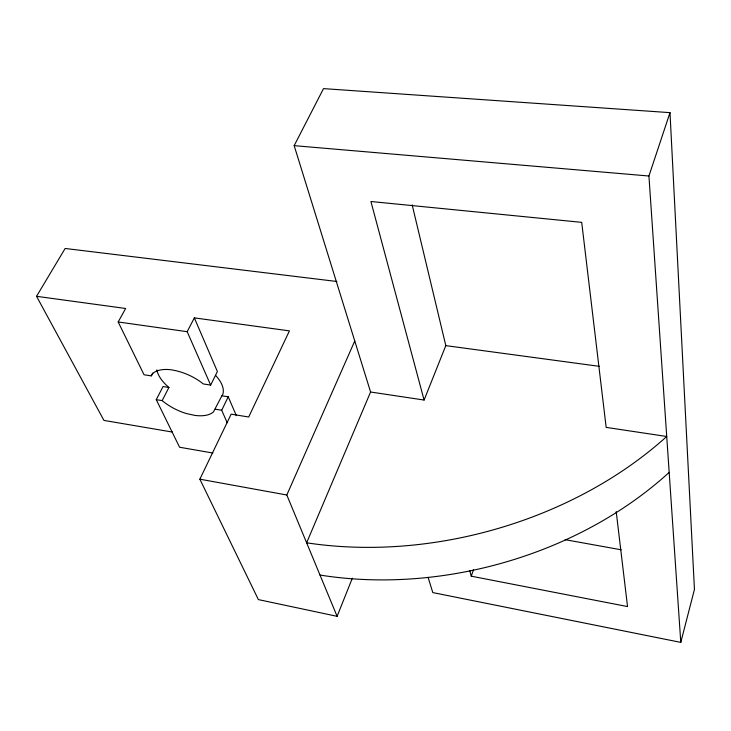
<?xml version="1.0" encoding="UTF-8"?>
<svg xmlns="http://www.w3.org/2000/svg" width="731" height="731" viewBox="0 0 731 731"><rect width="100%" height="100%" fill="white"/><g stroke="black" fill="none" stroke-linecap="round" stroke-linejoin="round"><path stroke-width="1.1" d="M428.092 577.389L432.807 592.585L680.789 642.385L694.45 589.405L669.998 112.647L323.513 88.615L294.173 145.652L370.59 392.008L306.627 542.804A339.805 242.838 -14.9 0 0 666.718 436.489L606.163 427.388L581.702 222.352L370.919 201.509L424.09 400.049L370.59 392.008M680.789 642.385L648.927 176.016L669.998 112.647M616.206 511.636L627.536 606.575L471.257 576.174L473.514 569.76M424.09 400.049L445.809 345.626L412.165 204.863M336.881 281.49L65.15 248.467L36.55 296.311L125.641 308.482L118.175 321.969L144.062 374.775L151.28 375.889L152.487 373.806A36.395 18.312 26.8 0 1 171.237 369.804C182.914 371.659 194.081 376.547 203.3 383.949L210.656 385.091L187.173 331.691L194.345 317.875L289.43 330.878L248.695 417.008L231.151 414.157L199.855 479.18L258.381 599.603L337.11 616.324L352.351 578.157M337.11 616.324L286.817 495.006L354.763 340.993M227.213 422.756L221.703 410.237L228.236 396.805L221.886 395.809L213.425 411.955A36.395 18.312 26.8 0 1 194.62 415.363L186.241 413.499A36.395 18.312 26.8 0 1 162.154 400.615L156.26 399.656L163.05 386.544L168.925 387.467L162.154 400.615M210.656 385.091L217.39 371.54L194.345 317.875M151.28 375.889L152.77 373.048M221.886 395.809L222.717 394.603A36.175 18.513 26.9 0 0 215.535 375.332M294.173 145.652L648.927 176.016M445.809 345.626L599.457 366.359M118.175 321.969L187.173 331.691M215.334 409.205L221.703 410.237M172.489 432.076L103.939 420.416L36.55 296.311M212.858 453.028L179.579 447.235L156.26 399.656M565.145 539.679L621.213 549.803M199.855 479.18L286.817 495.006M228.236 396.805L236.351 415.701M469.795 570.701L471.257 576.174M168.925 387.467A36.175 18.513 26.9 0 1 156.863 369.877M669.176 472.381A330.467 241.23 -14.7 0 1 320.004 575.05"/></g></svg>
